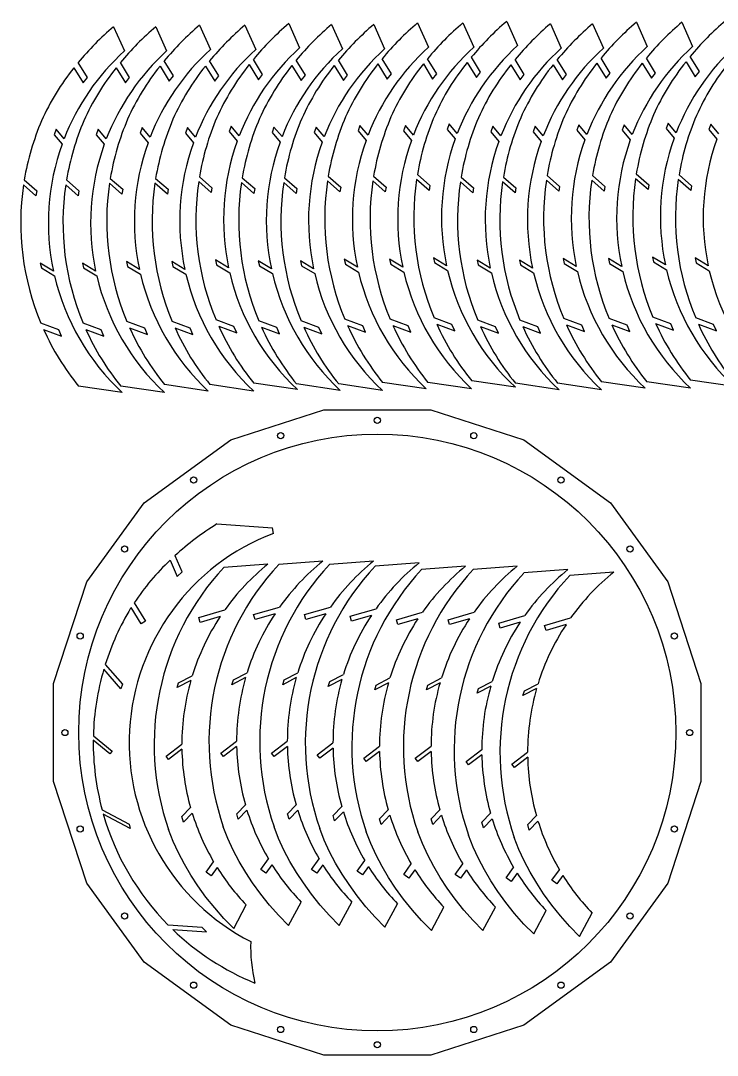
# Model space of a CAD drawing. Extents: x 0.9 to 62.9, y 0.8 to 47.7.
# Drawn here: x 0.91 to 32.4, y 0.8 to 47.6 of the extents above; entities that cross this region are included whole.
import ezdxf

# ---------------------------------------------------------------- set-up
doc = ezdxf.new("R2010")
doc.units = 0
doc.layers.get('0').update_dxf_attribs({"linetype": 'CONTINUOUS'})

msp = doc.modelspace()

# ---------------------------------------------------------------- linework, layer by layer
at = {"color": 7, "linetype": 'CONTINUOUS'}
for p, q in [((5.104, 47.325), (5.596, 46.228)), ((7.014, 47.325), (7.506, 46.228)), ((8.994, 47.395), (9.486, 46.299)), ((11.045, 47.395), (11.537, 46.299)), ((13.026, 47.466), (13.517, 46.369)), ((14.959, 47.425), (15.451, 46.328)), ((16.869, 47.425), (17.361, 46.328)), ((18.849, 47.495), (19.341, 46.399)), ((20.9, 47.495), (21.392, 46.399)), ((22.88, 47.566), (23.372, 46.469)), ((24.856, 47.457), (25.348, 46.36)), ((26.766, 47.457), (27.258, 46.36)), ((28.746, 47.527), (29.238, 46.431)), ((30.797, 47.527), (31.289, 46.431)), ((17.667, 45.2), (17.25, 45.877)), ((19.718, 45.2), (19.301, 45.877)), ((21.699, 45.27), (21.282, 45.947)), ((27.564, 45.231), (27.147, 45.908)), ((29.615, 45.231), (29.198, 45.908)), ((31.596, 45.302), (31.179, 45.979)), ((3.316, 45.471), (3.736, 44.788)), ((3.922, 45.029), (3.506, 45.706)), ((5.226, 45.471), (5.646, 44.788)), ((5.832, 45.029), (5.415, 45.706)), ((7.206, 45.542), (7.626, 44.859)), ((7.812, 45.099), (7.395, 45.776)), ((9.257, 45.542), (9.677, 44.859)), ((9.863, 45.099), (9.446, 45.776)), ((11.237, 45.612), (11.658, 44.93)), ((11.844, 45.17), (11.427, 45.847)), ((13.171, 45.571), (13.591, 44.889)), ((13.777, 45.129), (13.36, 45.806)), ((15.08, 45.571), (15.501, 44.889)), ((15.687, 45.129), (15.27, 45.806)), ((17.061, 45.642), (17.481, 44.959)), ((19.112, 45.642), (19.532, 44.959)), ((21.092, 45.712), (21.512, 45.03)), ((23.068, 45.603), (23.488, 44.92)), ((23.674, 45.161), (23.257, 45.838)), ((24.977, 45.603), (25.398, 44.92)), ((25.584, 45.161), (25.167, 45.838)), ((26.958, 45.674), (27.378, 44.991)), ((29.009, 45.674), (29.429, 44.991)), ((30.989, 45.744), (31.409, 45.062)), ((3.736, 44.788), (3.922, 45.029)), ((5.646, 44.788), (5.832, 45.029)), ((7.626, 44.859), (7.812, 45.099)), ((9.677, 44.859), (9.863, 45.099)), ((11.658, 44.93), (11.844, 45.17)), ((13.591, 44.889), (13.777, 45.129)), ((15.501, 44.889), (15.687, 45.129)), ((17.481, 44.959), (17.667, 45.2)), ((19.532, 44.959), (19.718, 45.2)), ((21.512, 45.03), (21.699, 45.27)), ((23.488, 44.92), (23.674, 45.161)), ((25.398, 44.92), (25.584, 45.161)), ((27.378, 44.991), (27.564, 45.231)), ((29.429, 44.991), (29.615, 45.231)), ((31.409, 45.062), (31.596, 45.302)), ((2.503, 42.689), (2.416, 42.44)), ((2.867, 42.252), (2.503, 42.689)), ((4.413, 42.689), (4.326, 42.44)), ((4.777, 42.252), (4.413, 42.689)), ((6.393, 42.759), (6.306, 42.511)), ((6.757, 42.322), (6.393, 42.759)), ((8.444, 42.759), (8.357, 42.511)), ((8.808, 42.322), (8.444, 42.759)), ((10.425, 42.83), (10.338, 42.582)), ((10.788, 42.393), (10.425, 42.83)), ((12.358, 42.789), (12.271, 42.54)), ((12.722, 42.352), (12.358, 42.789)), ((14.268, 42.789), (14.181, 42.54)), ((14.631, 42.352), (14.268, 42.789)), ((16.248, 42.86), (16.161, 42.611)), ((16.161, 42.611), (16.521, 42.179)), ((16.612, 42.423), (16.248, 42.86)), ((18.299, 42.86), (18.212, 42.611)), ((18.212, 42.611), (18.572, 42.179)), ((18.663, 42.423), (18.299, 42.86)), ((20.279, 42.93), (20.193, 42.682)), ((20.193, 42.682), (20.552, 42.25)), ((20.643, 42.493), (20.279, 42.93)), ((22.255, 42.821), (22.168, 42.572)), ((22.619, 42.384), (22.255, 42.821)), ((24.165, 42.821), (24.078, 42.572)), ((24.528, 42.384), (24.165, 42.821)), ((26.145, 42.892), (26.058, 42.643)), ((26.058, 42.643), (26.418, 42.211)), ((26.509, 42.454), (26.145, 42.892)), ((28.196, 42.892), (28.109, 42.643)), ((28.109, 42.643), (28.469, 42.211)), ((28.56, 42.454), (28.196, 42.892)), ((30.176, 42.962), (30.09, 42.714)), ((30.09, 42.714), (30.449, 42.282)), ((30.54, 42.525), (30.176, 42.962)), ((32.11, 42.921), (32.023, 42.672)), ((32.023, 42.672), (32.383, 42.24)), ((32.474, 42.484), (32.11, 42.921)), ((2.416, 42.44), (2.776, 42.008)), ((4.326, 42.44), (4.686, 42.008)), ((6.306, 42.511), (6.666, 42.079)), ((8.357, 42.511), (8.717, 42.079)), ((10.338, 42.582), (10.697, 42.15)), ((12.271, 42.54), (12.631, 42.108)), ((14.181, 42.54), (14.54, 42.108)), ((22.168, 42.572), (22.528, 42.14)), ((24.078, 42.572), (24.437, 42.14)), ((1.068, 40.395), (1.632, 39.901)), ((2.978, 40.395), (3.542, 39.901)), ((4.958, 40.466), (5.522, 39.971)), ((7.009, 40.466), (7.573, 39.971)), ((9.519, 39.823), (8.955, 40.318)), ((8.989, 40.537), (9.553, 40.042)), ((11.452, 39.782), (10.888, 40.276)), ((10.923, 40.495), (11.487, 40.001)), ((13.362, 39.782), (12.798, 40.276)), ((12.832, 40.495), (13.396, 40.001)), ((15.342, 39.853), (14.778, 40.347)), ((14.813, 40.566), (15.377, 40.072)), ((17.393, 39.853), (16.829, 40.347)), ((16.864, 40.566), (17.428, 40.072)), ((19.374, 39.923), (18.81, 40.418)), ((18.844, 40.637), (19.408, 40.142)), ((21.349, 39.814), (20.785, 40.308)), ((20.82, 40.527), (21.384, 40.033)), ((23.259, 39.814), (22.695, 40.308)), ((22.73, 40.527), (23.293, 40.033)), ((25.239, 39.885), (24.675, 40.379)), ((24.71, 40.598), (25.274, 40.103)), ((27.29, 39.885), (26.726, 40.379)), ((26.761, 40.598), (27.325, 40.103)), ((29.271, 39.955), (28.707, 40.45)), ((28.741, 40.669), (29.305, 40.174)), ((31.204, 39.914), (30.64, 40.408)), ((30.675, 40.627), (31.239, 40.133)), ((1.598, 39.682), (1.034, 40.176)), ((1.632, 39.901), (1.598, 39.682)), ((3.507, 39.682), (2.943, 40.176)), ((3.542, 39.901), (3.507, 39.682)), ((5.487, 39.752), (4.923, 40.247)), ((5.522, 39.971), (5.487, 39.752)), ((7.538, 39.752), (6.975, 40.247)), ((7.573, 39.971), (7.538, 39.752)), ((9.553, 40.042), (9.519, 39.823)), ((11.487, 40.001), (11.452, 39.782)), ((13.396, 40.001), (13.362, 39.782)), ((15.377, 40.072), (15.342, 39.853)), ((17.428, 40.072), (17.393, 39.853)), ((19.408, 40.142), (19.374, 39.923)), ((21.384, 40.033), (21.349, 39.814)), ((23.293, 40.033), (23.259, 39.814)), ((25.274, 40.103), (25.239, 39.885)), ((27.325, 40.103), (27.29, 39.885)), ((29.305, 40.174), (29.271, 39.955)), ((31.239, 40.133), (31.204, 39.914)), ((2.386, 36.274), (1.793, 36.634)), ((1.793, 36.634), (1.842, 36.415)), ((4.296, 36.274), (3.703, 36.634)), ((3.703, 36.634), (3.752, 36.415)), ((6.276, 36.345), (5.683, 36.705)), ((5.683, 36.705), (5.732, 36.486)), ((8.327, 36.345), (7.734, 36.705)), ((7.734, 36.705), (7.783, 36.486)), ((10.307, 36.416), (9.715, 36.776)), ((9.715, 36.776), (9.763, 36.557)), ((9.763, 36.557), (10.356, 36.197)), ((12.241, 36.374), (11.648, 36.734)), ((11.648, 36.734), (11.697, 36.516)), ((11.697, 36.516), (12.29, 36.156)), ((14.15, 36.374), (13.558, 36.734)), ((13.558, 36.734), (13.607, 36.516)), ((13.607, 36.516), (14.199, 36.156)), ((16.131, 36.445), (15.538, 36.805)), ((15.538, 36.805), (15.587, 36.586)), ((15.587, 36.586), (16.18, 36.226)), ((18.182, 36.445), (17.589, 36.805)), ((17.589, 36.805), (17.638, 36.586)), ((17.638, 36.586), (18.231, 36.226)), ((20.162, 36.516), (19.569, 36.876)), ((19.569, 36.876), (19.618, 36.657)), ((19.618, 36.657), (20.211, 36.297)), ((22.138, 36.406), (21.545, 36.766)), ((21.545, 36.766), (21.594, 36.548)), ((21.594, 36.548), (22.187, 36.187)), ((24.048, 36.406), (23.455, 36.766)), ((23.455, 36.766), (23.504, 36.548)), ((23.504, 36.548), (24.096, 36.187)), ((26.028, 36.477), (25.435, 36.837)), ((25.435, 36.837), (25.484, 36.618)), ((25.484, 36.618), (26.077, 36.258)), ((28.079, 36.477), (27.486, 36.837)), ((27.486, 36.837), (27.535, 36.618)), ((27.535, 36.618), (28.128, 36.258)), ((30.059, 36.548), (29.466, 36.908)), ((29.466, 36.908), (29.515, 36.689)), ((29.515, 36.689), (30.108, 36.329)), ((31.993, 36.506), (31.4, 36.866)), ((31.4, 36.866), (31.449, 36.648)), ((31.449, 36.648), (32.042, 36.288)), ((1.842, 36.415), (2.435, 36.055)), ((3.752, 36.415), (4.345, 36.055)), ((5.732, 36.486), (6.325, 36.126)), ((7.783, 36.486), (8.376, 36.126)), ((30.303, 33.892), (29.492, 34.191)), ((2.629, 33.618), (1.819, 33.918)), ((4.539, 33.618), (3.728, 33.918)), ((6.519, 33.689), (5.708, 33.989)), ((5.832, 33.703), (6.643, 33.404)), ((8.57, 33.689), (7.76, 33.989)), ((7.883, 33.703), (8.694, 33.404)), ((10.551, 33.76), (9.74, 34.059)), ((9.864, 33.774), (10.675, 33.474)), ((10.675, 33.474), (10.551, 33.76)), ((12.484, 33.718), (11.673, 34.018)), ((11.797, 33.733), (12.608, 33.433)), ((12.608, 33.433), (12.484, 33.718)), ((14.394, 33.718), (13.583, 34.018)), ((13.707, 33.733), (14.518, 33.433)), ((14.518, 33.433), (14.394, 33.718)), ((16.374, 33.789), (15.563, 34.089)), ((15.687, 33.803), (16.498, 33.504)), ((16.498, 33.504), (16.374, 33.789)), ((18.425, 33.789), (17.614, 34.089)), ((17.738, 33.803), (18.549, 33.504)), ((18.549, 33.504), (18.425, 33.789)), ((20.405, 33.86), (19.595, 34.159)), ((19.719, 33.874), (20.529, 33.575)), ((20.529, 33.575), (20.405, 33.86)), ((22.381, 33.75), (21.57, 34.05)), ((21.694, 33.765), (22.505, 33.465)), ((22.505, 33.465), (22.381, 33.75)), ((24.291, 33.75), (23.48, 34.05)), ((23.604, 33.765), (24.415, 33.465)), ((24.415, 33.465), (24.291, 33.75)), ((26.271, 33.821), (25.46, 34.121)), ((25.584, 33.835), (26.395, 33.536)), ((26.395, 33.536), (26.271, 33.821)), ((28.322, 33.821), (27.511, 34.121)), ((27.635, 33.835), (28.446, 33.536)), ((28.446, 33.536), (28.322, 33.821)), ((29.616, 33.906), (30.426, 33.606)), ((30.426, 33.606), (30.303, 33.892)), ((32.236, 33.85), (31.425, 34.15)), ((31.549, 33.865), (32.36, 33.565)), ((32.36, 33.565), (32.236, 33.85)), ((1.942, 33.632), (2.753, 33.333)), ((2.753, 33.333), (2.629, 33.618)), ((3.852, 33.632), (4.663, 33.333)), ((4.663, 33.333), (4.539, 33.618)), ((6.643, 33.404), (6.519, 33.689)), ((8.694, 33.404), (8.57, 33.689)), ((5.499, 30.773), (3.522, 31.065)), ((7.409, 30.773), (5.432, 31.065)), ((9.389, 30.844), (7.412, 31.136)), ((11.44, 30.844), (9.463, 31.136)), ((13.421, 30.914), (11.444, 31.206)), ((15.354, 30.873), (13.377, 31.165)), ((17.264, 30.873), (15.287, 31.165)), ((19.244, 30.944), (17.267, 31.236)), ((21.295, 30.944), (19.318, 31.236)), ((23.276, 31.015), (21.298, 31.306)), ((25.251, 30.905), (23.274, 31.197)), ((27.161, 30.905), (25.184, 31.197)), ((29.141, 30.976), (27.164, 31.268)), ((31.192, 30.976), (29.215, 31.268)), ((33.173, 31.046), (31.195, 31.338)), ((10.404, 28.63), (14.611, 29.998)), ((14.611, 29.998), (19.448, 29.998)), ((19.448, 29.998), (23.655, 28.63)), ((6.491, 25.788), (10.404, 28.63)), ((23.655, 28.63), (27.568, 25.788)), ((3.891, 22.208), (6.491, 25.788)), ((27.568, 25.788), (30.169, 22.208)), ((9.782, 24.833), (12.297, 24.657)), ((12.338, 24.407), (12.297, 24.657)), ((7.663, 23.189), (7.982, 22.461)), ((8.203, 22.667), (7.884, 23.396)), ((12.087, 23.02), (10.094, 22.867)), ((14.565, 23.149), (12.572, 22.996)), ((16.858, 23.149), (14.865, 22.996)), ((18.922, 23.073), (16.93, 22.919)), ((7.982, 22.461), (8.203, 22.667)), ((21.024, 22.92), (19.032, 22.767)), ((23.356, 22.92), (21.363, 22.767)), ((25.649, 22.767), (23.657, 22.614)), ((27.723, 22.657), (25.73, 22.504)), ((2.396, 17.608), (3.891, 22.208)), ((30.169, 22.208), (31.663, 17.608)), ((6.031, 21.258), (6.543, 20.432)), ((11.439, 20.732), (12.615, 21.075)), ((13.732, 20.732), (14.908, 21.075)), ((5.879, 21.017), (5.897, 21.047)), ((6.351, 20.314), (5.897, 21.047)), ((8.961, 20.603), (10.137, 20.946)), ((9.027, 20.377), (8.961, 20.603)), ((9.927, 20.64), (9.027, 20.377)), ((11.505, 20.506), (11.439, 20.732)), ((12.405, 20.769), (11.505, 20.506)), ((13.798, 20.506), (13.732, 20.732)), ((14.698, 20.769), (13.798, 20.506)), ((15.796, 20.655), (16.972, 20.999)), ((15.862, 20.43), (15.796, 20.655)), ((16.762, 20.692), (15.862, 20.43)), ((17.898, 20.502), (19.074, 20.846)), ((20.23, 20.502), (21.406, 20.846)), ((22.523, 20.349), (23.699, 20.693)), ((6.543, 20.432), (6.351, 20.314)), ((17.964, 20.277), (17.898, 20.502)), ((18.865, 20.539), (17.964, 20.277)), ((20.296, 20.277), (20.23, 20.502)), ((21.196, 20.539), (20.296, 20.277)), ((22.589, 20.124), (22.523, 20.349)), ((23.49, 20.387), (22.589, 20.124)), ((24.597, 20.24), (25.773, 20.583)), ((24.663, 20.014), (24.597, 20.24)), ((25.563, 20.277), (24.663, 20.014)), ((5.438, 17.368), (4.666, 18.264)), ((4.731, 18.476), (5.503, 17.58)), ((8.045, 17.646), (8.661, 17.964)), ((11.075, 17.879), (10.459, 17.561)), ((10.523, 17.776), (11.139, 18.093)), ((13.369, 17.879), (12.752, 17.561)), ((12.816, 17.776), (13.433, 18.093)), ((15.433, 17.802), (14.816, 17.484)), ((14.88, 17.699), (15.497, 18.017)), ((16.982, 17.546), (17.599, 17.864)), ((19.314, 17.546), (19.931, 17.864)), ((2.396, 13.185), (2.396, 17.608)), ((5.503, 17.58), (5.438, 17.368)), ((8.597, 17.749), (7.981, 17.432)), ((7.981, 17.432), (8.045, 17.646)), ((10.459, 17.561), (10.523, 17.776)), ((12.752, 17.561), (12.816, 17.776)), ((14.816, 17.484), (14.88, 17.699)), ((17.535, 17.649), (16.918, 17.331)), ((16.918, 17.331), (16.982, 17.546)), ((19.867, 17.649), (19.25, 17.331)), ((19.25, 17.331), (19.314, 17.546)), ((22.16, 17.496), (21.543, 17.178)), ((21.543, 17.178), (21.607, 17.393)), ((21.607, 17.393), (22.224, 17.711)), ((24.233, 17.386), (23.617, 17.069)), ((23.681, 17.283), (24.297, 17.601)), ((31.663, 17.608), (31.663, 13.185)), ((23.617, 17.069), (23.681, 17.283)), ((4.944, 14.427), (4.188, 15.046)), ((4.191, 15.251), (5.046, 14.552)), ((9.957, 14.463), (10.669, 15.004)), ((12.25, 14.463), (12.962, 15.004)), ((5.046, 14.552), (4.944, 14.427)), ((7.479, 14.333), (8.191, 14.875)), ((8.193, 14.641), (7.592, 14.184)), ((10.671, 14.77), (10.07, 14.313)), ((12.964, 14.77), (12.363, 14.313)), ((14.314, 14.386), (15.026, 14.928)), ((15.029, 14.694), (14.427, 14.237)), ((16.416, 14.233), (17.129, 14.775)), ((17.131, 14.541), (16.53, 14.084)), ((18.748, 14.233), (19.46, 14.775)), ((19.462, 14.541), (18.861, 14.084)), ((21.041, 14.08), (21.754, 14.622)), ((23.115, 13.97), (23.827, 14.512)), ((7.592, 14.184), (7.479, 14.333)), ((10.07, 14.313), (9.957, 14.463)), ((12.363, 14.313), (12.25, 14.463)), ((14.427, 14.237), (14.314, 14.386)), ((16.53, 14.084), (16.416, 14.233)), ((18.861, 14.084), (18.748, 14.233)), ((21.155, 13.931), (21.041, 14.08)), ((21.756, 14.388), (21.155, 13.931)), ((23.829, 14.278), (23.228, 13.821)), ((23.228, 13.821), (23.115, 13.97)), ((3.891, 8.584), (2.396, 13.185)), ((31.663, 13.185), (30.169, 8.584)), ((4.587, 11.904), (5.806, 11.249)), ((5.859, 11.055), (4.64, 11.711)), ((8.198, 11.596), (8.586, 12.002)), ((8.66, 11.753), (8.267, 11.342)), ((10.675, 11.725), (11.064, 12.131)), ((10.745, 11.471), (10.675, 11.725)), ((11.138, 11.882), (10.745, 11.471)), ((12.969, 11.725), (13.358, 12.131)), ((13.038, 11.471), (12.969, 11.725)), ((13.431, 11.882), (13.038, 11.471)), ((15.033, 11.649), (15.422, 12.055)), ((15.495, 11.806), (15.102, 11.395)), ((17.135, 11.496), (17.524, 11.902)), ((19.467, 11.496), (19.856, 11.902)), ((21.76, 11.343), (22.149, 11.749)), ((5.806, 11.249), (5.859, 11.055)), ((8.267, 11.342), (8.198, 11.596)), ((15.102, 11.395), (15.033, 11.649)), ((17.204, 11.242), (17.135, 11.496)), ((17.598, 11.653), (17.204, 11.242)), ((19.536, 11.242), (19.467, 11.496)), ((19.929, 11.653), (19.536, 11.242)), ((21.829, 11.089), (21.76, 11.343)), ((22.223, 11.5), (21.829, 11.089)), ((23.834, 11.233), (24.222, 11.639)), ((23.903, 10.979), (23.834, 11.233)), ((24.296, 11.39), (23.903, 10.979)), ((9.288, 9.075), (9.63, 9.551)), ((11.766, 9.204), (12.108, 9.68)), ((12.268, 9.416), (11.997, 9.038)), ((14.059, 9.204), (14.401, 9.68)), ((14.561, 9.416), (14.291, 9.038)), ((16.123, 9.127), (16.465, 9.604)), ((18.226, 8.975), (18.567, 9.451)), ((20.557, 8.975), (20.899, 9.451)), ((9.519, 8.909), (9.288, 9.075)), ((9.79, 9.287), (9.519, 8.909)), ((11.997, 9.038), (11.766, 9.204)), ((14.291, 9.038), (14.059, 9.204)), ((16.355, 8.962), (16.123, 9.127)), ((16.625, 9.339), (16.355, 8.962)), ((18.457, 8.809), (18.226, 8.975)), ((18.727, 9.186), (18.457, 8.809)), ((20.788, 8.809), (20.557, 8.975)), ((21.059, 9.186), (20.788, 8.809)), ((22.851, 8.822), (23.192, 9.298)), ((23.352, 9.034), (23.082, 8.656)), ((24.924, 8.712), (25.266, 9.188)), ((25.426, 8.924), (25.155, 8.546)), ((6.491, 5.005), (3.891, 8.584)), ((23.082, 8.656), (22.851, 8.822)), ((25.155, 8.546), (24.924, 8.712)), ((30.169, 8.584), (27.568, 5.005)), ((10.538, 6.536), (11.105, 7.596)), ((13.016, 6.665), (13.583, 7.725)), ((15.309, 6.665), (15.877, 7.725)), ((17.373, 6.589), (17.941, 7.649)), ((19.476, 6.436), (20.043, 7.496)), ((21.807, 6.436), (22.374, 7.496)), ((24.101, 6.283), (24.668, 7.343)), ((26.174, 6.173), (26.741, 7.233)), ((9.105, 6.581), (7.575, 6.688)), ((9.314, 6.374), (9.105, 6.581)), ((7.784, 6.481), (9.314, 6.374)), ((10.404, 2.162), (6.491, 5.005)), ((27.568, 5.005), (23.655, 2.162)), ((14.611, 0.795), (10.404, 2.162)), ((23.655, 2.162), (19.448, 0.795)), ((19.448, 0.795), (14.611, 0.795))]:
    msp.add_line(p, q, dxfattribs=at)
for points in [[(10.538, 6.536), (10.096, 6.988), (9.677, 7.463), (9.284, 7.954), (8.916, 8.463), (8.603, 8.942), (8.31, 9.437), (8.04, 9.949), (7.798, 10.47), (7.59, 11.006)], [(13.016, 6.665), (12.574, 7.118), (12.155, 7.592), (11.762, 8.083), (11.394, 8.592), (11.081, 9.071), (10.788, 9.566), (10.518, 10.078), (10.276, 10.599), (10.068, 11.135)], [(15.309, 6.665), (14.868, 7.118), (14.448, 7.592), (14.055, 8.083), (13.687, 8.592), (13.374, 9.071), (13.081, 9.566), (12.811, 10.078), (12.57, 10.599), (12.361, 11.135)], [(17.373, 6.589), (16.932, 7.041), (16.512, 7.516), (16.119, 8.007), (15.751, 8.516), (15.438, 8.994), (15.145, 9.49), (14.875, 10.002), (14.634, 10.523), (14.425, 11.059)], [(19.476, 6.436), (19.034, 6.888), (18.615, 7.363), (18.222, 7.854), (17.853, 8.363), (17.54, 8.842), (17.247, 9.337), (16.977, 9.849), (16.736, 10.37), (16.527, 10.906)], [(21.807, 6.436), (21.366, 6.888), (20.946, 7.363), (20.553, 7.854), (20.185, 8.363), (19.872, 8.842), (19.579, 9.337), (19.309, 9.849), (19.068, 10.37), (18.859, 10.906)], [(24.101, 6.283), (23.659, 6.735), (23.24, 7.21), (22.847, 7.701), (22.478, 8.21), (22.165, 8.689), (21.872, 9.184), (21.602, 9.696), (21.361, 10.217), (21.152, 10.753)], [(26.174, 6.173), (25.732, 6.625), (25.313, 7.1), (24.92, 7.591), (24.552, 8.1), (24.239, 8.579), (23.946, 9.074), (23.676, 9.586), (23.434, 10.107), (23.226, 10.643)]]:
    msp.add_lwpolyline(points, dxfattribs=at)
for centre, radius in [((17.03, 29.521), 0.14), ((17.03, 15.396), 13.5), ((12.665, 28.83), 0.14), ((21.394, 28.83), 0.14), ((8.727, 26.824), 0.14), ((25.332, 26.824), 0.14), ((5.602, 23.699), 0.14), ((28.457, 23.699), 0.14), ((3.596, 19.761), 0.14), ((30.463, 19.761), 0.14), ((2.905, 15.396), 0.14), ((31.155, 15.396), 0.14), ((3.596, 11.032), 0.14), ((30.463, 11.032), 0.14), ((5.602, 7.094), 0.14), ((28.457, 7.094), 0.14), ((8.727, 3.969), 0.14), ((25.332, 3.969), 0.14), ((12.665, 1.963), 0.14), ((21.394, 1.963), 0.14), ((17.03, 1.271), 0.14)]:
    msp.add_circle(centre, radius, dxfattribs=at)
for centre, radius, start, end in [((13.395, 37.538), 12.826, 130.2712, 140.4485), ((15.305, 37.538), 12.826, 130.2712, 140.4485), ((17.285, 37.609), 12.826, 130.2712, 140.4485), ((19.336, 37.609), 12.826, 130.2712, 140.4485), ((21.317, 37.68), 12.826, 130.2712, 140.4485), ((23.25, 37.638), 12.826, 130.2712, 140.4485), ((25.16, 37.638), 12.826, 130.2712, 140.4485), ((27.14, 37.709), 12.826, 130.2712, 140.4485), ((29.191, 37.709), 12.826, 130.2712, 140.4485), ((31.171, 37.78), 12.826, 130.2712, 140.4485), ((33.147, 37.67), 12.826, 130.2712, 140.4485), ((35.057, 37.67), 12.826, 130.2712, 140.4485), ((37.037, 37.741), 12.826, 130.2712, 140.4485), ((39.088, 37.741), 12.826, 130.2712, 140.4485), ((41.068, 37.812), 12.826, 130.2712, 140.4485), ((20.579, 38.597), 10.501, 132.2597, 158.8096), ((26.403, 38.627), 10.501, 132.2597, 158.8096), ((28.454, 38.627), 10.501, 132.2597, 158.8096), ((30.434, 38.697), 10.501, 132.2597, 158.8096), ((32.41, 38.588), 10.501, 132.2597, 158.8096), ((34.32, 38.588), 10.501, 132.2597, 158.8096), ((36.3, 38.659), 10.501, 132.2597, 158.8096), ((38.351, 38.659), 10.501, 132.2597, 158.8096), ((40.331, 38.729), 10.501, 132.2597, 158.8096), ((12.658, 38.456), 10.501, 132.2597, 158.8096), ((14.568, 38.456), 10.501, 132.2597, 158.8096), ((16.548, 38.527), 10.501, 132.2597, 158.8096), ((18.599, 38.527), 10.501, 132.2597, 158.8096), ((22.513, 38.556), 10.501, 132.2597, 158.8096), ((24.422, 38.556), 10.501, 132.2597, 158.8096), ((11.967, 38.543), 11.083, 141.3123, 155.8843), ((13.877, 38.543), 11.083, 141.3123, 155.8843), ((15.857, 38.614), 11.083, 141.3123, 155.8843), ((17.908, 38.614), 11.083, 141.3123, 155.8843), ((19.889, 38.684), 11.083, 141.3123, 155.8843), ((21.822, 38.643), 11.083, 141.3123, 155.8843), ((23.732, 38.643), 11.083, 141.3123, 155.8843), ((25.712, 38.714), 11.083, 141.3123, 155.8843), ((27.763, 38.714), 11.083, 141.3123, 155.8843), ((29.743, 38.785), 11.083, 141.3123, 155.8843), ((31.719, 38.675), 11.083, 141.3123, 155.8843), ((33.629, 38.675), 11.083, 141.3123, 155.8843), ((35.609, 38.746), 11.083, 141.3123, 155.8843), ((37.66, 38.746), 11.083, 141.3123, 155.8843), ((39.64, 38.816), 11.083, 141.3123, 155.8843), ((41.574, 38.775), 11.083, 141.3123, 155.8843), ((12.658, 38.456), 11.751, 156.873, 170.5013), ((14.568, 38.456), 11.751, 156.873, 170.5013), ((16.548, 38.527), 11.751, 156.873, 170.5013), ((18.599, 38.527), 11.751, 156.873, 170.5013), ((20.579, 38.597), 11.751, 156.873, 170.5013), ((22.513, 38.556), 11.751, 156.873, 170.5013), ((24.422, 38.556), 11.751, 156.873, 170.5013), ((26.403, 38.627), 11.751, 156.873, 170.5013), ((28.454, 38.627), 11.751, 156.873, 170.5013), ((30.434, 38.697), 11.751, 156.873, 170.5013), ((32.41, 38.588), 11.751, 156.873, 170.5013), ((34.32, 38.588), 11.751, 156.873, 170.5013), ((36.3, 38.659), 11.751, 156.873, 170.5013), ((38.351, 38.659), 11.751, 156.873, 170.5013), ((40.331, 38.729), 11.751, 156.873, 170.5013), ((42.265, 38.688), 11.751, 156.873, 170.5013), ((20.579, 38.597), 10.501, 160.228, 191.991), ((26.403, 38.627), 10.501, 160.228, 191.991), ((28.454, 38.627), 10.501, 160.228, 191.991), ((30.434, 38.697), 10.501, 160.228, 191.991), ((32.41, 38.588), 10.501, 160.228, 191.991), ((34.32, 38.588), 10.501, 160.228, 191.991), ((36.3, 38.659), 10.501, 160.228, 191.991), ((38.351, 38.659), 10.501, 160.228, 191.991), ((40.331, 38.729), 10.501, 160.228, 191.991), ((42.265, 38.688), 10.501, 160.228, 191.991), ((12.658, 38.456), 10.501, 160.228, 191.991), ((14.568, 38.456), 10.501, 160.228, 191.991), ((16.548, 38.527), 10.501, 160.228, 191.991), ((18.599, 38.527), 10.501, 160.228, 191.991), ((22.513, 38.556), 10.501, 160.228, 191.991), ((24.422, 38.556), 10.501, 160.228, 191.991), ((20.579, 38.597), 11.751, 171.5818, 202.7169), ((22.513, 38.556), 11.751, 171.5818, 202.7169), ((24.422, 38.556), 11.751, 171.5818, 202.7169), ((26.403, 38.627), 11.751, 171.5818, 202.7169), ((28.454, 38.627), 11.751, 171.5818, 202.7169), ((30.434, 38.697), 11.751, 171.5818, 202.7169), ((32.41, 38.588), 11.751, 171.5818, 202.7169), ((34.32, 38.588), 11.751, 171.5818, 202.7169), ((36.3, 38.659), 11.751, 171.5818, 202.7169), ((38.351, 38.659), 11.751, 171.5818, 202.7169), ((40.331, 38.729), 11.751, 171.5818, 202.7169), ((42.265, 38.688), 11.751, 171.5818, 202.7169), ((12.658, 38.456), 11.751, 171.5818, 202.7169), ((14.568, 38.456), 11.751, 171.5818, 202.7169), ((16.548, 38.527), 11.751, 171.5818, 202.7169), ((18.599, 38.527), 11.751, 171.5818, 202.7169), ((12.658, 38.456), 10.501, 193.2139, 227.0229), ((14.568, 38.456), 10.501, 193.2139, 227.0229), ((16.548, 38.527), 10.501, 193.2139, 227.0229), ((18.599, 38.527), 10.501, 193.2139, 227.0229), ((20.579, 38.597), 10.501, 193.2139, 227.0229), ((22.513, 38.556), 10.501, 193.2139, 227.0229), ((24.422, 38.556), 10.501, 193.2139, 227.0229), ((26.403, 38.627), 10.501, 193.2139, 227.0229), ((28.454, 38.627), 10.501, 193.2139, 227.0229), ((30.434, 38.697), 10.501, 193.2139, 227.0229), ((32.41, 38.588), 10.501, 193.2139, 227.0229), ((34.32, 38.588), 10.501, 193.2139, 227.0229), ((36.3, 38.659), 10.501, 193.2139, 227.0229), ((38.351, 38.659), 10.501, 193.2139, 227.0229), ((40.331, 38.729), 10.501, 193.2139, 227.0229), ((42.265, 38.688), 10.501, 193.2139, 227.0229), ((16.548, 38.527), 11.751, 204.2338, 218.9733), ((18.599, 38.527), 11.751, 204.2338, 218.9733), ((20.579, 38.597), 11.751, 204.2338, 218.9733), ((22.513, 38.556), 11.751, 204.2338, 218.9733), ((24.422, 38.556), 11.751, 204.2338, 218.9733), ((26.403, 38.627), 11.751, 204.2338, 218.9733), ((28.454, 38.627), 11.751, 204.2338, 218.9733), ((30.434, 38.697), 11.751, 204.2338, 218.9733), ((32.41, 38.588), 11.751, 204.2338, 218.9733), ((34.32, 38.588), 11.751, 204.2338, 218.9733), ((36.3, 38.659), 11.751, 204.2338, 218.9733), ((38.351, 38.659), 11.751, 204.2338, 218.9733), ((40.331, 38.729), 11.751, 204.2338, 218.9733), ((42.265, 38.688), 11.751, 204.2338, 218.9733), ((12.658, 38.456), 11.751, 204.2338, 218.9733), ((14.568, 38.456), 11.751, 204.2338, 218.9733), ((16.533, 13.94), 12.815, 121.7909, 132.4515), ((15.938, 14.943), 10.126, 110.8286, 242.7767), ((15.593, 14.832), 11.521, 133.4953, 146.0954), ((21.17, 14.986), 11.751, 137.0267, 199.127), ((18.692, 14.856), 10.501, 128.9771, 144.5578), ((23.463, 14.986), 11.751, 137.0267, 199.127), ((21.17, 14.986), 10.501, 128.9771, 144.5578), ((23.463, 14.986), 10.501, 128.9771, 144.5578), ((25.527, 14.909), 10.501, 128.9771, 144.5578), ((18.692, 14.856), 11.751, 137.0267, 199.127), ((25.527, 14.909), 11.751, 137.0267, 199.127), ((27.63, 14.756), 11.751, 137.0267, 199.127), ((29.961, 14.756), 11.751, 137.0267, 199.127), ((27.63, 14.756), 10.501, 128.9771, 144.5578), ((32.255, 14.603), 11.751, 137.0267, 199.127), ((29.961, 14.756), 10.501, 128.9771, 144.5578), ((34.328, 14.493), 11.751, 137.0267, 199.127), ((32.255, 14.603), 10.501, 128.9771, 144.5578), ((34.328, 14.493), 10.501, 128.9771, 144.5578), ((15.938, 14.943), 11.751, 148.873, 162.5013), ((18.692, 14.856), 10.501, 146.5834, 162.7861), ((21.17, 14.986), 10.501, 146.5834, 162.7861), ((23.463, 14.986), 10.501, 146.5834, 162.7861), ((25.527, 14.909), 10.501, 146.5834, 162.7861), ((27.63, 14.756), 10.501, 146.5834, 162.7861), ((29.961, 14.756), 10.501, 146.5834, 162.7861), ((32.255, 14.603), 10.501, 146.5834, 162.7861), ((34.328, 14.493), 10.501, 146.5834, 162.7861), ((15.938, 14.943), 11.751, 163.5818, 178.4948), ((21.17, 14.986), 10.501, 164.009, 179.8991), ((23.463, 14.986), 10.501, 164.009, 179.8991), ((25.527, 14.909), 10.501, 164.009, 179.8991), ((18.692, 14.856), 10.501, 164.009, 179.8991), ((27.63, 14.756), 10.501, 164.009, 179.8991), ((29.961, 14.756), 10.501, 164.009, 179.8991), ((32.255, 14.603), 10.501, 164.009, 179.8991), ((34.328, 14.493), 10.501, 164.009, 179.8991), ((15.938, 14.943), 11.751, 179.4982, 194.9841), ((18.692, 14.856), 10.501, 181.1742, 195.772), ((21.17, 14.986), 10.501, 181.1742, 195.772), ((23.463, 14.986), 10.501, 181.1742, 195.772), ((25.527, 14.909), 10.501, 181.1742, 195.772), ((27.63, 14.756), 10.501, 181.1742, 195.772), ((29.961, 14.756), 10.501, 181.1742, 195.772), ((32.255, 14.603), 10.501, 181.1742, 195.772), ((34.328, 14.493), 10.501, 181.1742, 195.772), ((15.938, 14.943), 11.751, 195.9609, 224.6236), ((18.692, 14.856), 10.501, 197.1904, 210.3443), ((21.17, 14.986), 10.501, 197.1904, 210.3443), ((23.463, 14.986), 10.501, 197.1904, 210.3443), ((25.527, 14.909), 10.501, 197.1904, 210.3443), ((27.63, 14.756), 10.501, 197.1904, 210.3443), ((29.961, 14.756), 10.501, 197.1904, 210.3443), ((32.255, 14.603), 10.501, 197.1904, 210.3443), ((34.328, 14.493), 10.501, 197.1904, 210.3443), ((21.17, 14.986), 10.501, 212.0329, 223.7403), ((23.463, 14.986), 10.501, 212.0329, 223.7403), ((18.692, 14.856), 10.501, 212.0329, 223.7403), ((25.527, 14.909), 10.501, 212.0329, 223.7403), ((27.63, 14.756), 10.501, 212.0329, 223.7403), ((29.961, 14.756), 10.501, 212.0329, 223.7403), ((32.255, 14.603), 10.501, 212.0329, 223.7403), ((34.328, 14.493), 10.501, 212.0329, 223.7403), ((15.938, 14.943), 11.751, 226.0598, 247.766), ((18.685, 5.724), 7.382, 178.3412, 192.9892)]:
    msp.add_arc(centre, radius, start, end, dxfattribs=at)

doc.saveas('drawing.dxf')
